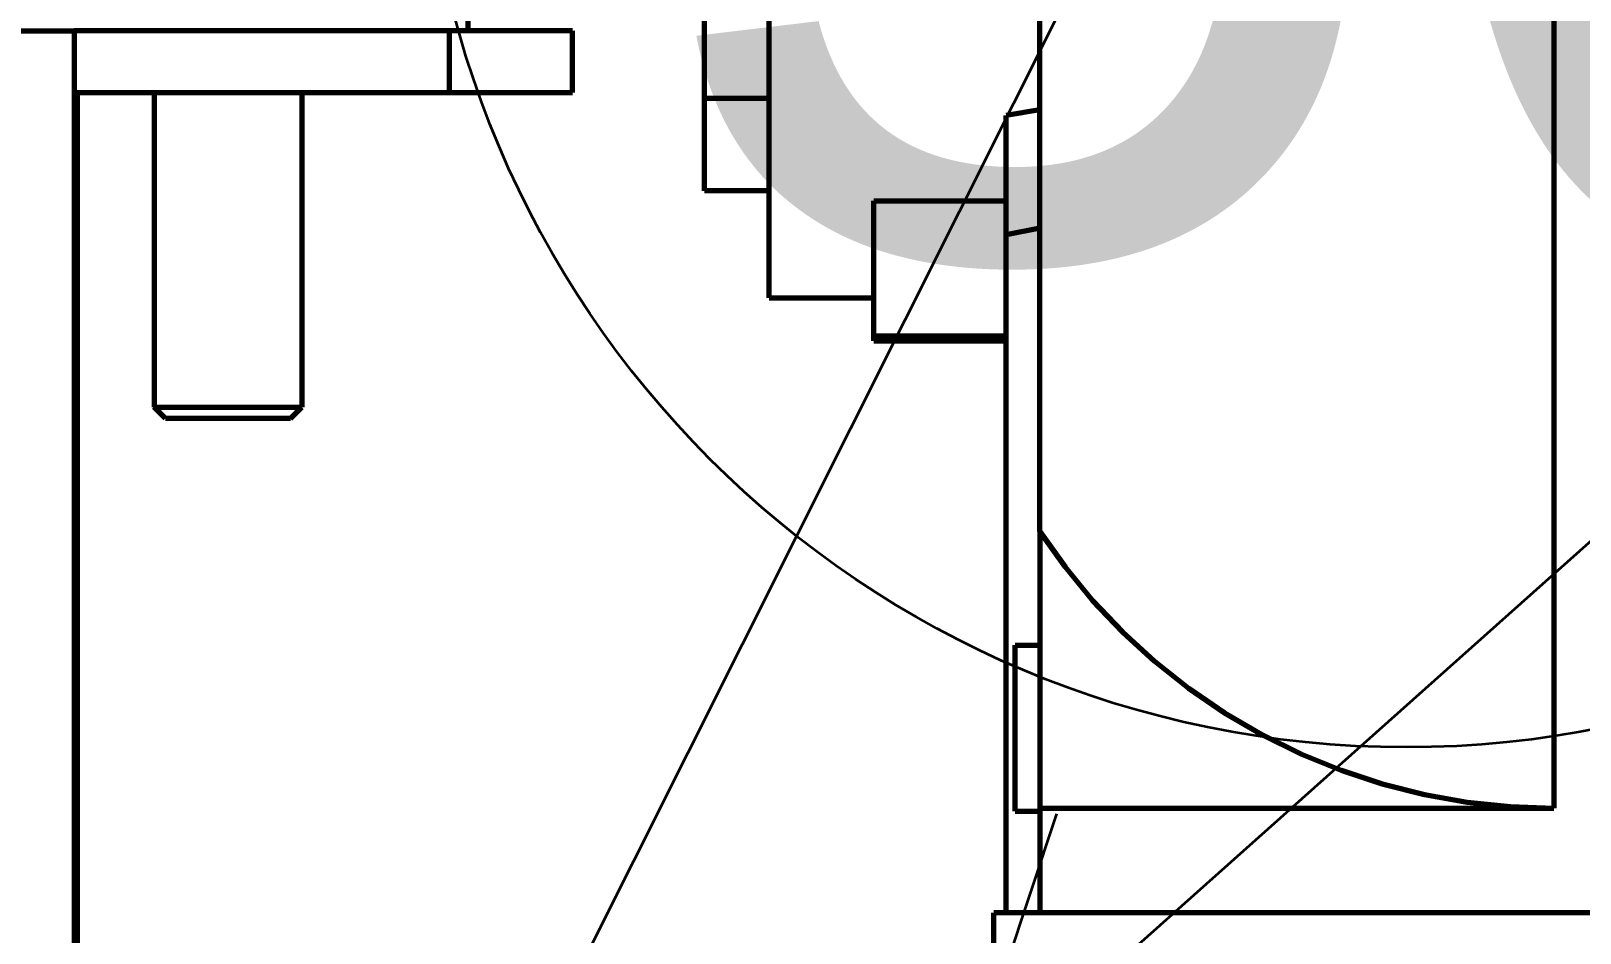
# Model space of a CAD drawing. Header units: millimetres. Extents: x 0 to 594, y 0 to 420.
# Drawn here: x 77.39 to 82.43, y 385.57 to 388.5 of the extents above; entities that cross this region are included whole.
import ezdxf
from ezdxf.enums import TextEntityAlignment as Align

# ---------------------------------------------------------------- set-up
doc = ezdxf.new("R2010")
doc.units = ezdxf.units.MM
doc.styles.add('GOST', font='Arial')

msp = doc.modelspace()

# ---------------------------------------------------------------- linework, layer by layer
at = {"color": 7, "lineweight": 35}
for p, q in [((88.7075, 404.477), (74.64, 376.4045)), ((101.689, 403.9928), (71.54, 377.1005)), ((80.7241, 385.9546), (79.02, 380.8305))]:
    msp.add_line(p, q, dxfattribs=at)
at = {"color": 1, "lineweight": 70}
for p, q in [((82.3403, 392.0925), (82.3403, 385.9725)), ((80.67, 386.8725), (80.67, 391.1925)), ((78.81, 389.1205), (78.81, 388.5005)), ((79.79, 388.2269), (79.79, 388.6729)), ((79.58, 388.2808), (79.58, 388.5808)), ((75.67, 388.5005), (77.53, 388.5005)), ((78.75, 388.5005), (77.53, 388.5005)), ((77.53, 388.5005), (77.53, 375.3805)), ((78.7948, 388.5005), (78.75, 388.5005)), ((78.75, 388.5005), (78.75, 388.3005)), ((78.839, 388.5005), (78.7948, 388.5005)), ((78.8821, 388.5005), (78.839, 388.5005)), ((78.9236, 388.5005), (78.8821, 388.5005)), ((78.9628, 388.5005), (78.9236, 388.5005)), ((78.9994, 388.5005), (78.9628, 388.5005)), ((79.0328, 388.5005), (78.9994, 388.5005)), ((79.0627, 388.5005), (79.0328, 388.5005)), ((79.0887, 388.5005), (79.0627, 388.5005)), ((79.1104, 388.5005), (79.0887, 388.5005)), ((79.1276, 388.5005), (79.1104, 388.5005)), ((79.14, 388.5005), (79.1276, 388.5005)), ((79.1475, 388.5005), (79.14, 388.5005)), ((79.15, 388.5005), (79.1475, 388.5005)), ((79.15, 388.3005), (79.15, 388.5005)), ((77.53, 388.3005), (78.75, 388.3005)), ((77.54, 388.3005), (77.54, 382.7373)), ((77.79, 388.3005), (77.79, 387.2773)), ((78.27, 388.3005), (78.27, 387.2773)), ((78.75, 388.3005), (78.7948, 388.3005)), ((78.7948, 388.3005), (78.839, 388.3005)), ((78.839, 388.3005), (78.8821, 388.3005)), ((78.8821, 388.3005), (78.9236, 388.3005)), ((78.9236, 388.3005), (78.9628, 388.3005)), ((78.9628, 388.3005), (78.9994, 388.3005)), ((78.9994, 388.3005), (79.0328, 388.3005)), ((79.0328, 388.3005), (79.0627, 388.3005)), ((79.0627, 388.3005), (79.0887, 388.3005)), ((79.0887, 388.3005), (79.1104, 388.3005)), ((79.1104, 388.3005), (79.1276, 388.3005)), ((79.1276, 388.3005), (79.14, 388.3005)), ((79.14, 388.3005), (79.1475, 388.3005)), ((79.1475, 388.3005), (79.15, 388.3005)), ((79.58, 387.9808), (79.58, 388.2808)), ((79.79, 388.2808), (79.58, 388.2808)), ((79.79, 387.8753), (79.79, 388.2269)), ((80.67, 388.2445), (80.56, 388.2259)), ((80.56, 388.2089), (80.56, 388.2259)), ((80.56, 388.1847), (80.56, 388.2259)), ((80.56, 388.192), (80.56, 388.2089)), ((80.56, 388.1754), (80.56, 388.192)), ((80.56, 388.1362), (80.56, 388.1847)), ((80.56, 388.1589), (80.56, 388.1754)), ((80.56, 388.1426), (80.56, 388.1589)), ((80.56, 388.1265), (80.56, 388.1426)), ((80.56, 388.0267), (80.56, 388.1362)), ((80.56, 388.1105), (80.56, 388.1265)), ((80.56, 388.0948), (80.56, 388.1105)), ((80.56, 388.0792), (80.56, 388.0948)), ((80.56, 388.0638), (80.56, 388.0792)), ((80.56, 388.0486), (80.56, 388.0638)), ((80.56, 388.0335), (80.56, 388.0486)), ((80.56, 388.0187), (80.56, 388.0335)), ((80.56, 387.9712), (80.56, 388.0267)), ((80.56, 388.004), (80.56, 388.0187)), ((79.79, 387.9808), (79.58, 387.9808)), ((80.56, 387.9192), (80.56, 387.9712)), ((80.13, 387.9475), (80.56, 387.9475)), ((80.13, 387.9194), (80.13, 387.9475)), ((80.13, 387.8921), (80.13, 387.9194)), ((80.56, 387.8739), (80.56, 387.9192)), ((79.79, 387.6325), (79.79, 387.8753)), ((80.13, 387.8657), (80.13, 387.8921)), ((80.13, 387.8401), (80.13, 387.8657)), ((80.56, 387.8379), (80.56, 387.8739)), ((80.67, 387.8586), (80.56, 387.8379)), ((80.13, 387.8154), (80.13, 387.8401)), ((80.13, 387.7915), (80.13, 387.8154)), ((80.56, 387.7246), (80.56, 387.8379)), ((80.13, 387.7685), (80.13, 387.7915)), ((80.13, 387.7464), (80.13, 387.7685)), ((80.13, 387.7251), (80.13, 387.7464)), ((80.13, 387.7048), (80.13, 387.7251)), ((80.13, 387.6854), (80.13, 387.7048)), ((80.56, 387.5909), (80.56, 387.7246)), ((80.13, 387.6668), (80.13, 387.6854)), ((80.13, 387.6492), (80.13, 387.6668)), ((79.79, 387.6325), (80.13, 387.6325)), ((80.13, 387.6325), (80.13, 387.6492)), ((80.13, 387.6241), (80.13, 387.6325)), ((80.13, 387.6157), (80.13, 387.6241)), ((80.13, 387.6072), (80.13, 387.6157)), ((80.13, 387.5986), (80.13, 387.6072)), ((80.13, 387.59), (80.13, 387.5986)), ((80.13, 387.5812), (80.13, 387.59)), ((80.13, 387.5724), (80.13, 387.5812)), ((80.13, 387.5635), (80.13, 387.5724)), ((80.13, 387.5545), (80.13, 387.5635)), ((80.13, 387.5455), (80.13, 387.5545)), ((80.56, 387.4396), (80.56, 387.5909)), ((80.13, 387.5364), (80.13, 387.5455)), ((80.13, 387.5272), (80.13, 387.5364)), ((80.13, 387.5179), (80.13, 387.5272)), ((80.13, 387.5086), (80.13, 387.5179)), ((80.13, 387.5064), (80.13, 387.5086)), ((80.13, 387.5086), (80.56, 387.5086)), ((80.13, 387.5043), (80.13, 387.5064)), ((80.13, 387.5024), (80.13, 387.5043)), ((80.13, 387.5007), (80.13, 387.5024)), ((80.13, 387.4992), (80.13, 387.5007)), ((80.13, 387.4978), (80.13, 387.4992)), ((80.13, 387.4965), (80.13, 387.4978)), ((80.13, 387.4954), (80.13, 387.4965)), ((80.13, 387.4945), (80.13, 387.4954)), ((80.13, 387.4938), (80.13, 387.4945)), ((80.13, 387.4932), (80.13, 387.4938)), ((80.13, 387.4928), (80.13, 387.4932)), ((80.13, 387.4926), (80.13, 387.4928)), ((80.13, 387.4925), (80.13, 387.4926)), ((80.13, 387.4925), (80.56, 387.4925)), ((80.56, 387.2738), (80.56, 387.4396)), ((77.79, 387.2773), (77.7915, 387.2773)), ((77.8268, 387.2405), (77.79, 387.2773)), ((77.7915, 387.2773), (77.796, 387.2773)), ((77.796, 387.2773), (77.8035, 387.2773)), ((77.8035, 387.2773), (77.8138, 387.2773)), ((77.8138, 387.2773), (77.8268, 387.2773)), ((77.8268, 387.2773), (77.8424, 387.2773)), ((77.8424, 387.2773), (77.8603, 387.2773)), ((77.8603, 387.2773), (77.8804, 387.2773)), ((77.8804, 387.2773), (77.9023, 387.2773)), ((77.9023, 387.2773), (77.9259, 387.2773)), ((77.9259, 387.2773), (77.9507, 387.2773)), ((77.9507, 387.2773), (77.9766, 387.2773)), ((77.9766, 387.2773), (78.0031, 387.2773)), ((78.0031, 387.2773), (78.03, 387.2773)), ((78.03, 387.2773), (78.0569, 387.2773)), ((78.0569, 387.2773), (78.0834, 387.2773)), ((78.0834, 387.2773), (78.1093, 387.2773)), ((78.1093, 387.2773), (78.1341, 387.2773)), ((78.1341, 387.2773), (78.1577, 387.2773)), ((78.1577, 387.2773), (78.1796, 387.2773)), ((78.1796, 387.2773), (78.1997, 387.2773)), ((78.1997, 387.2773), (78.2176, 387.2773)), ((78.2176, 387.2773), (78.2332, 387.2773)), ((78.2332, 387.2773), (78.2462, 387.2773)), ((78.2332, 387.2405), (78.27, 387.2773)), ((78.2462, 387.2773), (78.2565, 387.2773)), ((78.2565, 387.2773), (78.264, 387.2773)), ((78.264, 387.2773), (78.2685, 387.2773)), ((78.2685, 387.2773), (78.27, 387.2773)), ((80.56, 387.0969), (80.56, 387.2738)), ((77.8319, 387.2405), (77.8268, 387.2405)), ((77.8469, 387.2405), (77.8319, 387.2405)), ((77.8711, 387.2405), (77.8469, 387.2405)), ((77.9033, 387.2405), (77.8711, 387.2405)), ((77.9418, 387.2405), (77.9033, 387.2405)), ((77.9848, 387.2405), (77.9418, 387.2405)), ((78.03, 387.2405), (77.9848, 387.2405)), ((78.0752, 387.2405), (78.03, 387.2405)), ((78.1182, 387.2405), (78.0752, 387.2405)), ((78.1567, 387.2405), (78.1182, 387.2405)), ((78.1889, 387.2405), (78.1567, 387.2405)), ((78.2131, 387.2405), (78.1889, 387.2405)), ((78.2281, 387.2405), (78.2131, 387.2405)), ((78.2332, 387.2405), (78.2281, 387.2405)), ((80.56, 386.9127), (80.56, 387.0969)), ((80.56, 386.7251), (80.56, 386.9127)), ((80.67, 386.8725), (80.67, 385.9725)), ((80.67, 386.8725), (80.7518, 386.7574)), ((80.7518, 386.7574), (80.8414, 386.6484)), ((80.56, 386.5379), (80.56, 386.7251)), ((80.8414, 386.6484), (80.9386, 386.5459)), ((80.9386, 386.5459), (81.0427, 386.4506)), ((80.56, 386.3551), (80.56, 386.5379)), ((80.59, 386.5008), (80.59, 386.5025)), ((80.59, 386.5025), (80.67, 386.5025)), ((80.59, 386.4957), (80.59, 386.5008)), ((80.59, 386.4873), (80.59, 386.4957)), ((80.59, 386.4757), (80.59, 386.4873)), ((80.59, 386.4611), (80.59, 386.4757)), ((80.59, 386.4436), (80.59, 386.4611)), ((80.59, 386.4234), (80.59, 386.4436)), ((81.0427, 386.4506), (81.1533, 386.3628)), ((80.59, 386.4008), (80.59, 386.4234)), ((80.59, 386.3761), (80.59, 386.4008)), ((80.56, 386.1804), (80.56, 386.3551)), ((80.59, 386.3496), (80.59, 386.3761)), ((80.59, 386.3217), (80.59, 386.3496)), ((81.1533, 386.3628), (81.2698, 386.2831)), ((80.59, 386.2926), (80.59, 386.3217)), ((80.59, 386.2627), (80.59, 386.2926)), ((80.59, 386.2325), (80.59, 386.2627)), ((81.2698, 386.2831), (81.3916, 386.2118)), ((80.59, 386.2022), (80.59, 386.2325)), ((80.59, 386.1724), (80.59, 386.2022)), ((81.3916, 386.2118), (81.5182, 386.1493)), ((80.56, 386.0176), (80.56, 386.1804)), ((80.59, 386.1433), (80.59, 386.1724)), ((80.59, 386.1153), (80.59, 386.1433)), ((81.5182, 386.1493), (81.6489, 386.0958)), ((80.59, 386.0888), (80.59, 386.1153)), ((81.6489, 386.0958), (81.783, 386.0517)), ((80.59, 386.0641), (80.59, 386.0888)), ((80.59, 386.0416), (80.59, 386.0641)), ((80.59, 386.0214), (80.59, 386.0416)), ((81.783, 386.0517), (81.9199, 386.0172)), ((80.56, 385.87), (80.56, 386.0176)), ((80.59, 386.0039), (80.59, 386.0214)), ((80.59, 385.9892), (80.59, 386.0039)), ((80.59, 385.9776), (80.59, 385.9892)), ((81.9199, 386.0172), (82.0589, 385.9924)), ((82.0589, 385.9924), (82.1992, 385.9775)), ((80.59, 385.9692), (80.59, 385.9776)), ((80.59, 385.9642), (80.59, 385.9692)), ((80.59, 385.9625), (80.59, 385.9642)), ((80.59, 385.9625), (80.67, 385.9625)), ((80.67, 385.9725), (80.67, 385.6325)), ((80.67, 385.9725), (82.3403, 385.9725)), ((82.1992, 385.9775), (82.3403, 385.9725)), ((80.56, 385.7407), (80.56, 385.87)), ((80.56, 385.6325), (80.56, 385.7407)), ((85.72, 385.6325), (80.52, 385.6325)), ((80.52, 384.4325), (80.52, 385.6325))]:
    msp.add_line(p, q, dxfattribs=at)
at = {"color": 7, "lineweight": 35}
msp.add_circle((81.8601, 389.3706), 3.2, dxfattribs=at)

# ---------------------------------------------------------------- texts
at = {"color": 7, "style": 'GOST'}
msp.add_text('50', height=3.2, dxfattribs=at).set_placement((81.8601, 389.3706), align=Align.MIDDLE)

doc.saveas('drawing.dxf')
